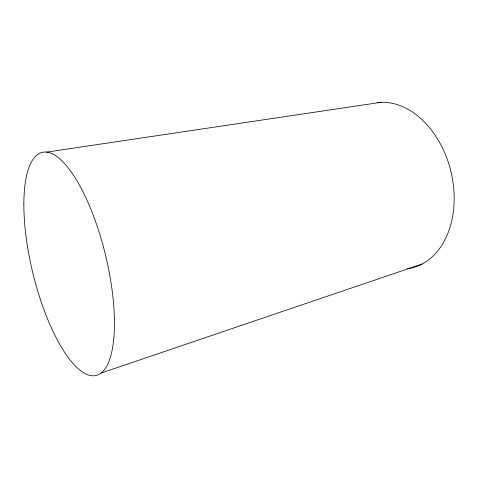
<?xml version="1.0" encoding="UTF-8"?>
<svg xmlns="http://www.w3.org/2000/svg" width="478" height="478" viewBox="0 0 478 478"><rect width="100%" height="100%" fill="white"/><g stroke="black" fill="none" stroke-linecap="round" stroke-linejoin="round"><path stroke-width="0.72" d="M101.121 373.061L422.002 264.053M46.521 152.141L381.109 102.292M377.441 102.549A84.57 60.67 76.4 0 1 452.349 178.222A84.57 60.67 76.4 0 1 407.429 268.72M23.858 203.939A114.756 37.421 76.4 0 0 91.609 375.708A114.756 37.421 76.4 0 0 92.057 212.16A114.756 37.421 76.4 0 0 23.858 203.939"/></g></svg>
